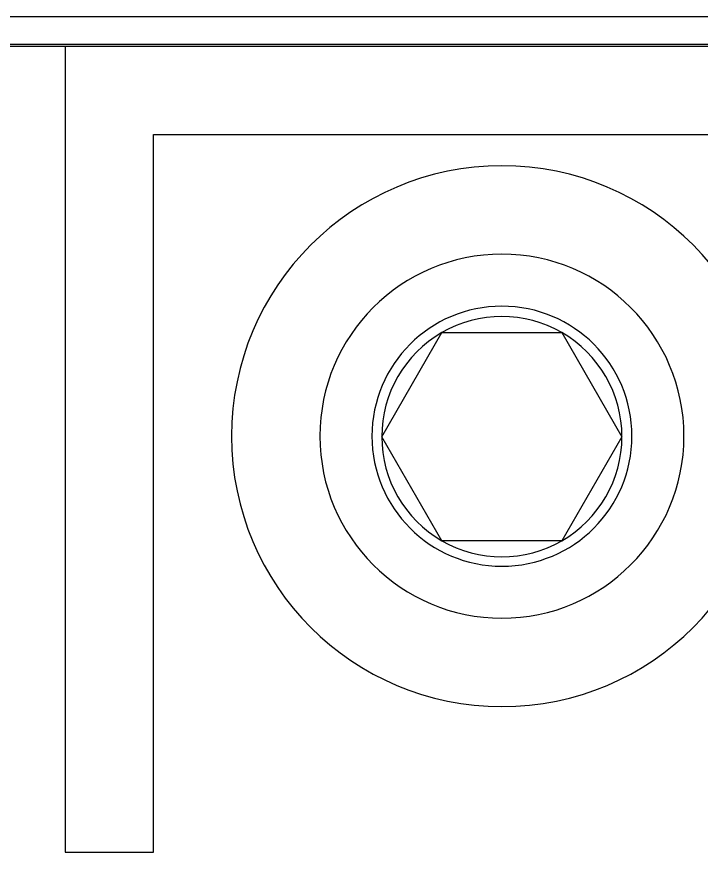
# Model space of a CAD drawing. Header units: millimetres. Extents: x 0 to 840, y -1485 to 297.
# Drawn here: x 88.055 to 89.371, y -1308.229 to -1306.622 of the extents above; entities that cross this region are included whole.
import ezdxf

# ---------------------------------------------------------------- set-up
doc = ezdxf.new("R2010")
doc.units = ezdxf.units.MM

# ---------------------------------------------------------------- blocks, each defined once
blk = doc.blocks.new('OTM30F3M_(40_60_63_80_100_125)')
at = {"linetype": 'Continuous'}
blk.add_line((22.8476, 2.8066), (15.95, 2.8066), dxfattribs=at)
for points in [[(7.0999, 2.7541), (22.9001, 2.7541)], [(16.05, 2.75), (22.95, 2.75)], [(16.41, 2.75), (16.41, 1.2)], [(16.58, 2.58), (17.92, 2.58)], [(16.58, 1.2), (16.58, 2.58)], [(16.41, 1.2), (16.58, 1.2)]]:
    blk.add_lwpolyline(points, dxfattribs=at)
for points in [[(17.77, 2, 1), (16.73, 2, 1), (17.77, 2)], [(17.6, 2, 1), (16.9, 2, 1), (17.6, 2)]]:
    blk.add_lwpolyline(points, format="xyb", dxfattribs=at)
at = {"color": 2, "linetype": 'Continuous'}
for points in [[(17.5, 2, 1), (17, 2, 1), (17.5, 2)], [(17.3653, 2.1991, 0.267949), (17.1344, 2.1991)], [(17.1344, 2.1991, 0.267949), (17.0189, 1.9991)], [(17.4808, 1.9991, 0.267949), (17.3653, 2.1991)], [(17.0189, 1.9991, 0.267949), (17.1344, 1.7991)], [(17.3653, 1.7991, 0.267949), (17.4808, 1.9991)], [(17.1344, 1.7991, 0.267949), (17.3653, 1.7991)]]:
    blk.add_lwpolyline(points, format="xyb", dxfattribs=at)
for points in [[(17.0189, 1.9991), (17.1344, 2.1991)], [(17.1344, 2.1991), (17.3653, 2.1991)], [(17.3653, 2.1991), (17.4808, 1.9991)], [(17.1344, 1.7991), (17.0189, 1.9991)], [(17.4808, 1.9991), (17.3653, 1.7991)], [(17.3653, 1.7991), (17.1344, 1.7991)]]:
    blk.add_lwpolyline(points, dxfattribs=at)

msp = doc.modelspace()

# ---------------------------------------------------------------- block references
msp.add_blockref('OTM30F3M_(40_60_63_80_100_125)', (71.7381, -1309.4286))

doc.saveas('drawing.dxf')
